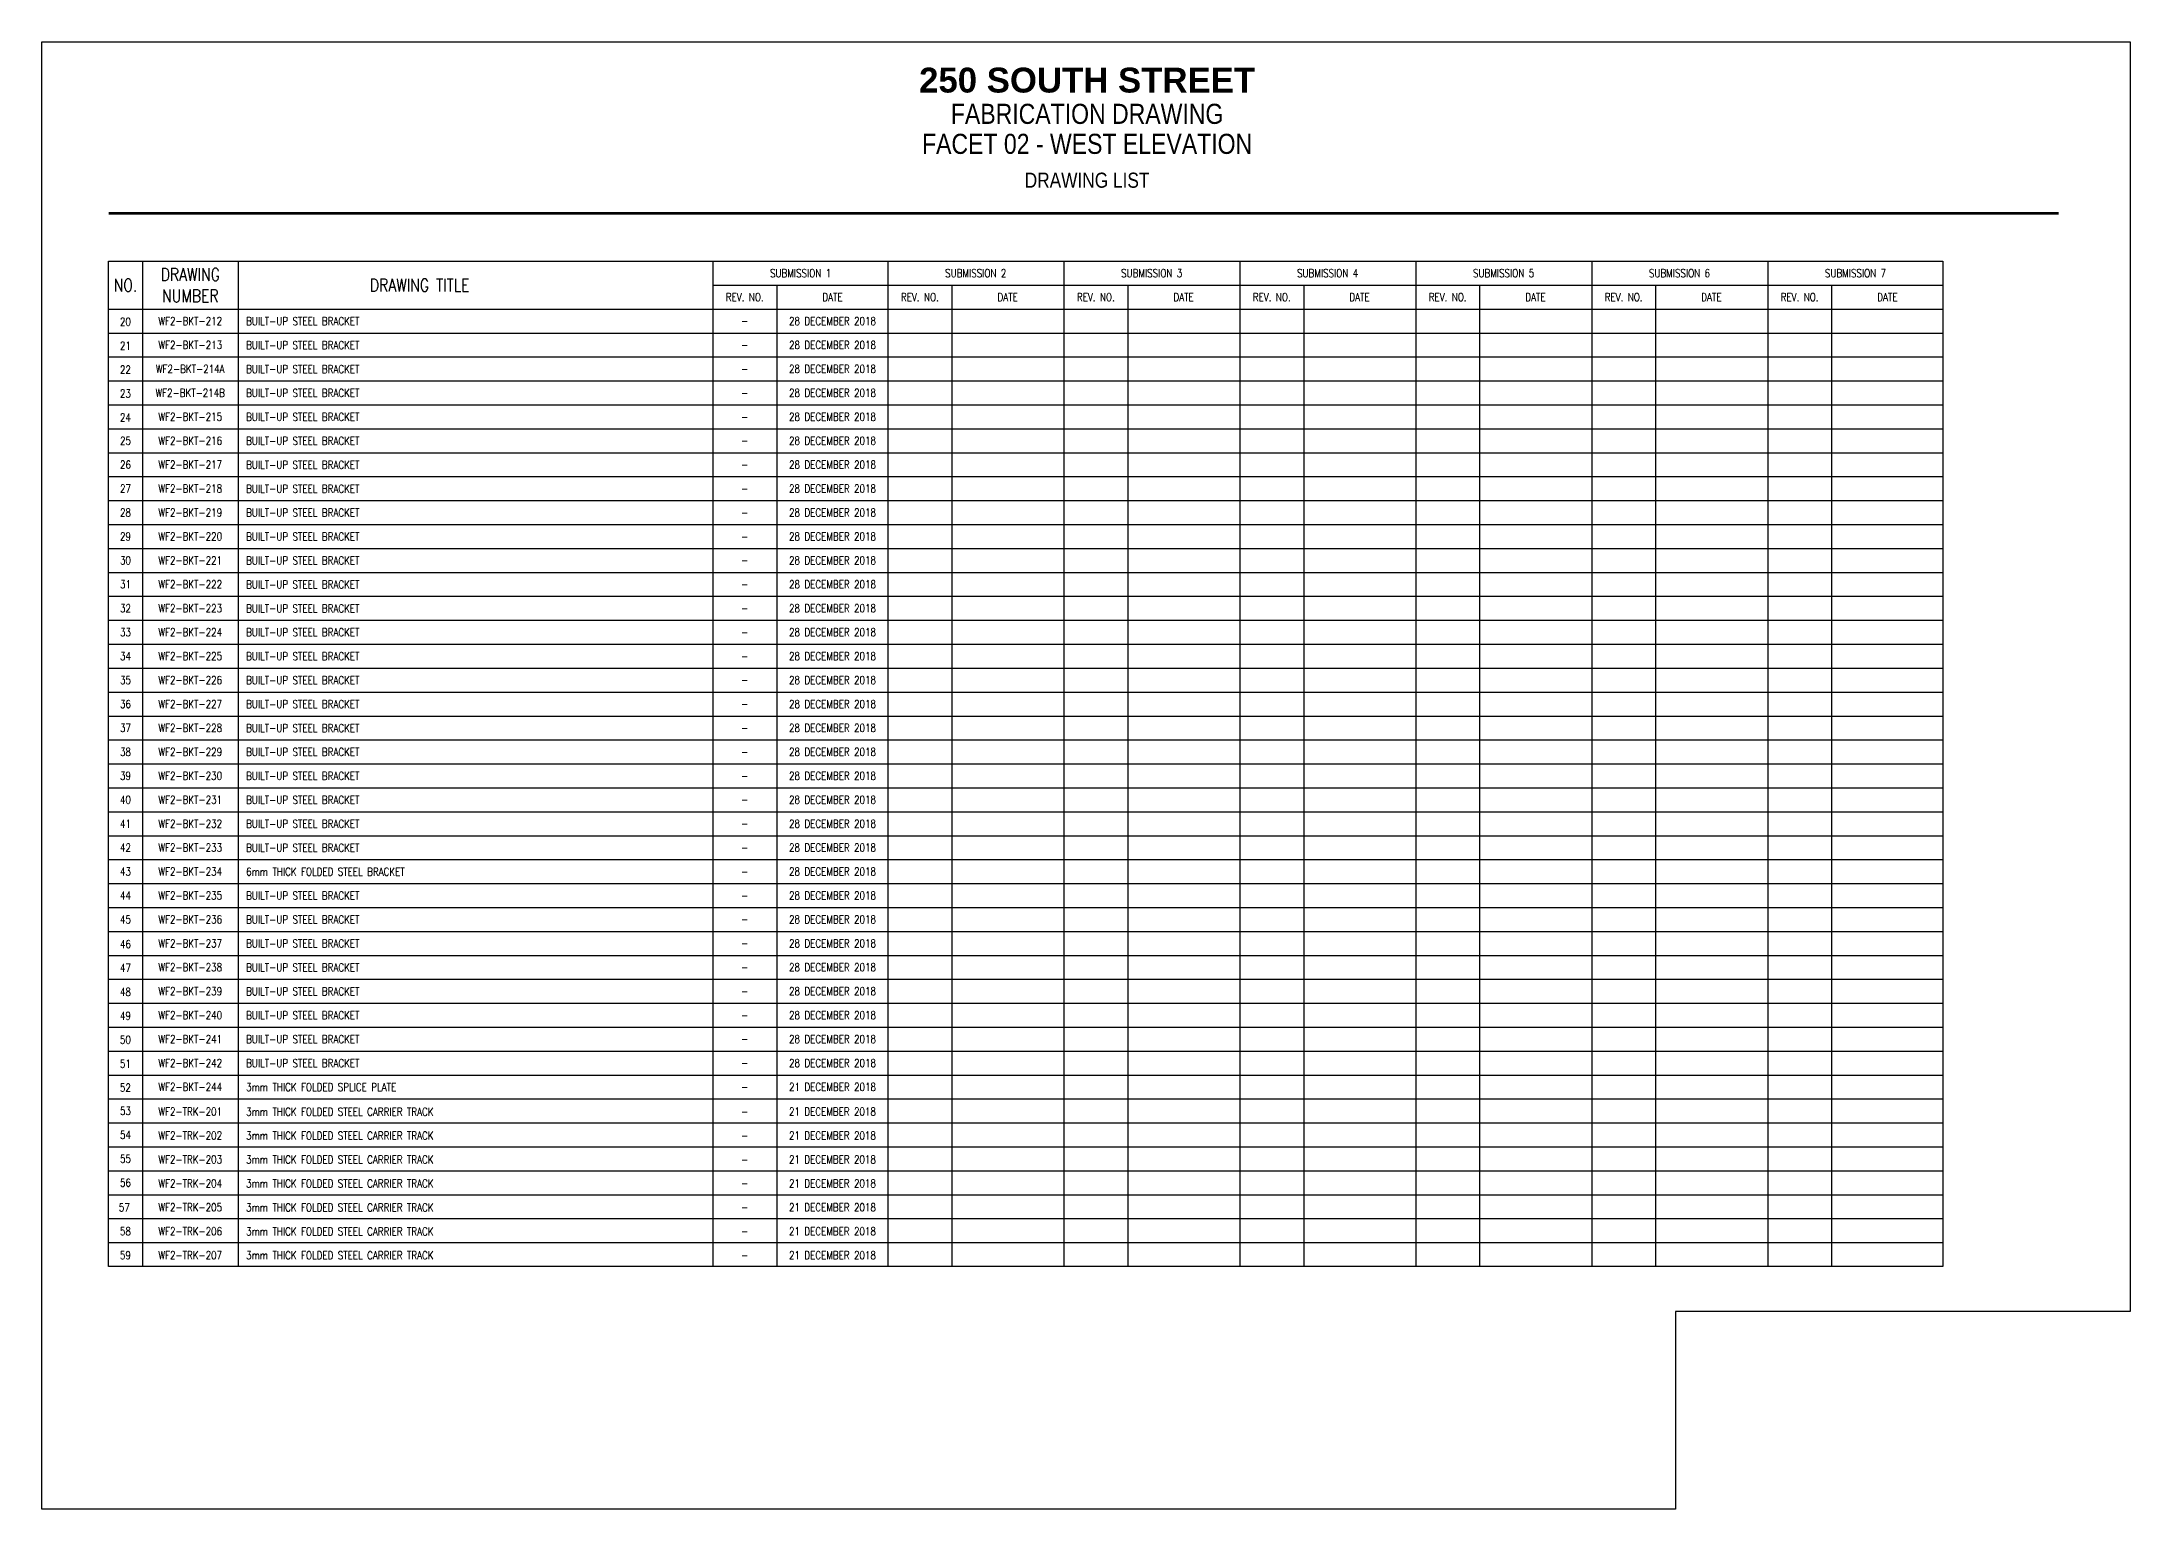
# Model space of a CAD drawing. Header units: inches. Extents: x -144 to 32, y -408 to -385.
# Drawn here: x -107.86 to -75.15, y -407.6 to -384.61 of the extents above; entities that cross this region are included whole.
import ezdxf
from ezdxf.enums import TextEntityAlignment as Align

# ---------------------------------------------------------------- set-up
doc = ezdxf.new("R2010")
doc.units = ezdxf.units.IN
doc.header["$MEASUREMENT"] = 0
doc.layers.get('Defpoints').update_dxf_attribs({"color": 250})
doc.layers.add('Z-SYMB', color=7, linetype='Continuous')
doc.layers.add('Z-TEXT', color=7, linetype='Continuous')
doc.styles.add('ROMANS', font='romans.shx', dxfattribs={"width": 0.8, "bigfont": 'special.shx'})
doc.styles.get("Standard").update_dxf_attribs({"font": 'ARIALN.TTF'})

msp = doc.modelspace()

# ---------------------------------------------------------------- linework, layer by layer
msp.add_lwpolyline([(-106.817, -387.301, 0.0394, 0.0394, 0), (-76.266, -387.301, 0, 0, 0)], format="xyseb")
for points in [[(-106.817, -389.176), (-78.082, -389.176)], [(-106.817, -389.551), (-78.082, -389.551)], [(-106.817, -389.926), (-78.082, -389.926)], [(-106.817, -390.301), (-78.082, -390.301)], [(-106.817, -390.676), (-78.082, -390.676)], [(-106.817, -391.051), (-78.082, -391.051)], [(-106.817, -391.426), (-78.082, -391.426)], [(-106.817, -391.801), (-78.082, -391.801)], [(-106.817, -392.176), (-78.082, -392.176)], [(-106.817, -392.551), (-78.082, -392.551)], [(-106.817, -392.926), (-78.082, -392.926)], [(-106.817, -393.301), (-78.082, -393.301)], [(-106.817, -393.676), (-78.082, -393.676)], [(-106.817, -394.051), (-78.082, -394.051)], [(-106.817, -394.426), (-78.082, -394.426)], [(-106.817, -394.801), (-78.082, -394.801)], [(-106.817, -395.176), (-78.082, -395.176)], [(-106.817, -395.551), (-78.082, -395.551)], [(-106.817, -395.926), (-78.082, -395.926)], [(-106.817, -396.301), (-78.082, -396.301)], [(-106.817, -396.676), (-78.082, -396.676)], [(-106.817, -397.051), (-78.082, -397.051)], [(-106.817, -397.426), (-78.082, -397.426)], [(-106.817, -397.801), (-78.082, -397.801)], [(-106.817, -398.176), (-78.082, -398.176)], [(-106.817, -398.551), (-78.082, -398.551)], [(-106.817, -398.926), (-78.082, -398.926)], [(-106.817, -399.301), (-78.082, -399.301)], [(-106.817, -399.676), (-78.082, -399.676)], [(-106.817, -400.051), (-78.082, -400.051)], [(-106.817, -400.426), (-78.082, -400.426)], [(-106.817, -400.801), (-78.082, -400.801)], [(-106.817, -401.176), (-78.082, -401.176)], [(-106.817, -401.551), (-78.082, -401.551)], [(-106.817, -401.926), (-78.082, -401.926)], [(-106.817, -402.301), (-78.082, -402.301)], [(-106.817, -402.676), (-78.082, -402.676)], [(-106.817, -402.676), (-78.082, -402.676)], [(-106.817, -403.051), (-78.082, -403.051)], [(-106.817, -403.426), (-78.082, -403.426)]]:
    msp.add_lwpolyline(points)
at = {"layer": 'Defpoints'}
msp.add_lwpolyline([(-107.862, -384.612), (-75.146, -384.612), (-75.146, -404.504), (-82.269, -404.504), (-82.269, -407.604), (-107.862, -407.604)], close=True, dxfattribs=at)
at = {"layer": 'Z-SYMB', "color": 5}
msp.add_lwpolyline([(-106.817, -388.051), (-78.082, -388.051), (-78.082, -403.801), (-106.817, -403.801)], close=True, dxfattribs=at)
at = {"layer": 'Z-SYMB', "color": 1}
for points in [[(-106.286, -388.051), (-106.286, -403.801)], [(-104.786, -388.051), (-104.786, -403.801)]]:
    msp.add_lwpolyline(points, dxfattribs=at)
at = {"layer": 'Z-SYMB', "color": 5}
for points in [[(-97.35, -388.051), (-97.35, -403.801)], [(-94.606, -388.051), (-94.606, -403.801)], [(-91.85, -388.051), (-91.85, -403.801)], [(-89.094, -388.051), (-89.094, -403.801)], [(-86.338, -388.051), (-86.338, -403.801)], [(-83.582, -388.051), (-83.582, -403.801)], [(-80.825, -388.051), (-80.825, -403.801)], [(-106.817, -388.801), (-78.082, -388.801)]]:
    msp.add_lwpolyline(points, dxfattribs=at)
at = {"layer": 'Z-SYMB', "color": 2}
for points in [[(-97.35, -388.426), (-78.082, -388.426)], [(-96.35, -388.426), (-96.35, -403.801)], [(-93.606, -388.426), (-93.606, -403.801)], [(-90.85, -388.426), (-90.85, -403.801)], [(-88.094, -388.426), (-88.094, -403.801)], [(-85.338, -388.426), (-85.338, -403.801)], [(-82.582, -388.426), (-82.582, -403.801)], [(-79.825, -388.426), (-79.825, -403.801)]]:
    msp.add_lwpolyline(points, dxfattribs=at)

# ---------------------------------------------------------------- texts
at = {"insert": (-91.487, -385.018), "char_height": 0.38976, "width": 18.05801, "attachment_point": 2}
msp.add_mtext('{\\fArial Greek|b1|i0|c0|p34;250 SOUTH STREET}', dxfattribs=at)
at = {"attachment_point": 2}
for s, insert, char_height in [('FABRICATION DRAWING', (-91.487, -385.584), 0.31496), ('FACET 02 - WEST ELEVATION', (-91.487, -386.054), 0.31496), ('DRAWING LIST', (-91.487, -386.663), 0.23622)]:
    msp.add_mtext(s, dxfattribs=dict(at, insert=insert, char_height=char_height))
at = {"layer": 'Z-TEXT', "style": 'ROMANS', "width": 0.8}
for s, height, p in [('BUILT-UP STEEL BRACKET', 0.1254, (-104.661, -388.99)), ('BUILT-UP STEEL BRACKET', 0.1254, (-104.661, -389.365)), ('BUILT-UP STEEL BRACKET', 0.1254, (-104.661, -389.74)), ('BUILT-UP STEEL BRACKET', 0.12538, (-104.661, -390.115)), ('BUILT-UP STEEL BRACKET', 0.12538, (-104.661, -390.49)), ('BUILT-UP STEEL BRACKET', 0.12538, (-104.661, -390.865)), ('BUILT-UP STEEL BRACKET', 0.12538, (-104.661, -391.24)), ('BUILT-UP STEEL BRACKET', 0.12538, (-104.661, -391.615)), ('BUILT-UP STEEL BRACKET', 0.12538, (-104.661, -391.99)), ('BUILT-UP STEEL BRACKET', 0.12538, (-104.661, -392.365)), ('BUILT-UP STEEL BRACKET', 0.12538, (-104.661, -392.74)), ('BUILT-UP STEEL BRACKET', 0.12538, (-104.661, -393.115)), ('BUILT-UP STEEL BRACKET', 0.12538, (-104.661, -393.49)), ('BUILT-UP STEEL BRACKET', 0.12538, (-104.661, -393.865)), ('BUILT-UP STEEL BRACKET', 0.12538, (-104.661, -394.24)), ('BUILT-UP STEEL BRACKET', 0.12538, (-104.661, -394.615)), ('BUILT-UP STEEL BRACKET', 0.12538, (-104.661, -394.99)), ('BUILT-UP STEEL BRACKET', 0.12538, (-104.661, -395.365)), ('BUILT-UP STEEL BRACKET', 0.12538, (-104.661, -395.74)), ('BUILT-UP STEEL BRACKET', 0.12538, (-104.661, -396.115)), ('BUILT-UP STEEL BRACKET', 0.12538, (-104.661, -396.49)), ('BUILT-UP STEEL BRACKET', 0.12538, (-104.661, -396.865)), ('BUILT-UP STEEL BRACKET', 0.12538, (-104.661, -397.24)), ('6mm THICK FOLDED STEEL BRACKET', 0.12538, (-104.661, -397.615)), ('BUILT-UP STEEL BRACKET', 0.12538, (-104.661, -397.99)), ('BUILT-UP STEEL BRACKET', 0.12538, (-104.661, -398.365)), ('BUILT-UP STEEL BRACKET', 0.12538, (-104.661, -398.74)), ('BUILT-UP STEEL BRACKET', 0.12538, (-104.661, -399.115)), ('BUILT-UP STEEL BRACKET', 0.12538, (-104.661, -399.49)), ('BUILT-UP STEEL BRACKET', 0.12538, (-104.661, -399.865)), ('BUILT-UP STEEL BRACKET', 0.12538, (-104.661, -400.24)), ('BUILT-UP STEEL BRACKET', 0.12538, (-104.661, -400.615)), ('3mm THICK FOLDED SPLICE PLATE', 0.12538, (-104.661, -400.99)), ('3mm THICK FOLDED STEEL CARRIER TRACK', 0.12538, (-104.661, -401.376)), ('3mm THICK FOLDED STEEL CARRIER TRACK', 0.12538, (-104.661, -401.751)), ('3mm THICK FOLDED STEEL CARRIER TRACK', 0.12538, (-104.661, -402.126)), ('3mm THICK FOLDED STEEL CARRIER TRACK', 0.12538, (-104.661, -402.501)), ('3mm THICK FOLDED STEEL CARRIER TRACK', 0.12538, (-104.661, -402.876)), ('3mm THICK FOLDED STEEL CARRIER TRACK', 0.12538, (-104.661, -403.251)), ('3mm THICK FOLDED STEEL CARRIER TRACK', 0.12538, (-104.661, -403.626))]:
    msp.add_text(s, height=height, dxfattribs=at).set_placement(p, align=Align.MIDDLE_LEFT)
at = {"layer": 'Z-TEXT', "linetype": 'Continuous', "style": 'ROMANS', "width": 0.8}
msp.add_text('57', height=0.1254, dxfattribs=at).set_placement((-106.655, -402.937))
at = {"layer": 'Z-TEXT', "color": 2, "char_height": 0.2006, "attachment_point": 5, "style": 'ROMANS'}
for s, insert in [('NO.', (-106.551, -388.426)), ('DRAWING \\PNUMBER', (-105.536, -388.426)), ('DRAWING TITLE', (-101.943, -388.426))]:
    msp.add_mtext(s, dxfattribs=dict(at, insert=insert))
at = {"layer": 'Z-TEXT', "attachment_point": 5, "style": 'ROMANS'}
for s, insert, char_height in [('SUBMISSION 1', (-95.975, -388.238), 0.12538), ('SUBMISSION 2', (-93.231, -388.238), 0.12538), ('SUBMISSION 3', (-90.475, -388.238), 0.12538), ('SUBMISSION 4', (-87.719, -388.238), 0.12538), ('SUBMISSION 5', (-84.963, -388.238), 0.12538), ('SUBMISSION 6', (-82.207, -388.238), 0.12538), ('SUBMISSION 7', (-79.45, -388.238), 0.12538), ('REV. NO.', (-96.85, -388.613), 0.1254), ('DATE', (-95.475, -388.613), 0.1254), ('REV. NO.', (-94.106, -388.613), 0.1254), ('DATE', (-92.731, -388.613), 0.1254), ('REV. NO.', (-91.35, -388.613), 0.1254), ('DATE', (-89.975, -388.613), 0.1254), ('REV. NO.', (-88.594, -388.613), 0.1254), ('DATE', (-87.219, -388.613), 0.1254), ('REV. NO.', (-85.838, -388.613), 0.1254), ('DATE', (-84.463, -388.613), 0.1254), ('REV. NO.', (-83.082, -388.613), 0.1254), ('DATE', (-81.707, -388.613), 0.1254), ('REV. NO.', (-80.325, -388.613), 0.1254), ('DATE', (-78.95, -388.613), 0.1254), ('20', (-106.552, -388.999), 0.1254), ('WF2-BKT-212', (-105.536, -388.988), 0.1254), ('-', (-96.85, -388.988), 0.125), ('28 DECEMBER 2018', (-95.475, -388.988), 0.1254), ('21', (-106.552, -389.374), 0.1254), ('WF2-BKT-213', (-105.536, -389.363), 0.1254), ('28 DECEMBER 2018', (-95.475, -389.363), 0.1254), ('-', (-96.85, -389.363), 0.125), ('22', (-106.552, -389.749), 0.1254), ('WF2-BKT-214A', (-105.536, -389.738), 0.1254), ('-', (-96.85, -389.738), 0.125), ('28 DECEMBER 2018', (-95.475, -389.738), 0.1254), ('23', (-106.552, -390.124), 0.1254), ('WF2-BKT-214B', (-105.536, -390.113), 0.12538), ('-', (-96.85, -390.113), 0.125), ('28 DECEMBER 2018', (-95.475, -390.113), 0.12538), ('24', (-106.552, -390.499), 0.1254), ('WF2-BKT-215', (-105.536, -390.488), 0.12538), ('-', (-96.85, -390.488), 0.125), ('28 DECEMBER 2018', (-95.475, -390.488), 0.12538), ('25', (-106.551, -390.863), 0.1254), ('WF2-BKT-216', (-105.536, -390.863), 0.12538), ('-', (-96.85, -390.863), 0.125), ('28 DECEMBER 2018', (-95.475, -390.863), 0.12538), ('26', (-106.551, -391.238), 0.1254), ('WF2-BKT-217', (-105.536, -391.238), 0.12538), ('-', (-96.85, -391.238), 0.125), ('28 DECEMBER 2018', (-95.475, -391.238), 0.12538), ('27', (-106.551, -391.613), 0.1254), ('WF2-BKT-218', (-105.536, -391.613), 0.12538), ('28 DECEMBER 2018', (-95.475, -391.613), 0.12538), ('28', (-106.551, -391.988), 0.1254), ('WF2-BKT-219', (-105.536, -391.988), 0.12538), ('-', (-96.85, -391.613), 0.125), ('28 DECEMBER 2018', (-95.475, -391.988), 0.12538), ('-', (-96.85, -391.988), 0.125), ('29', (-106.551, -392.363), 0.1254), ('WF2-BKT-220', (-105.536, -392.363), 0.12538), ('-', (-96.85, -392.363), 0.125), ('28 DECEMBER 2018', (-95.475, -392.363), 0.12538), ('30', (-106.551, -392.738), 0.1254), ('WF2-BKT-221', (-105.536, -392.738), 0.12538), ('-', (-96.85, -392.738), 0.125), ('28 DECEMBER 2018', (-95.475, -392.738), 0.12538), ('31', (-106.551, -393.113), 0.1254), ('WF2-BKT-222', (-105.536, -393.113), 0.12538), ('-', (-96.85, -393.113), 0.125), ('28 DECEMBER 2018', (-95.475, -393.113), 0.12538), ('32', (-106.551, -393.488), 0.1254), ('WF2-BKT-223', (-105.536, -393.488), 0.12538), ('-', (-96.85, -393.488), 0.125), ('28 DECEMBER 2018', (-95.475, -393.488), 0.12538), ('33', (-106.551, -393.863), 0.1254), ('WF2-BKT-224', (-105.536, -393.863), 0.12538), ('-', (-96.85, -393.863), 0.125), ('28 DECEMBER 2018', (-95.475, -393.863), 0.12538), ('34', (-106.551, -394.238), 0.1254), ('WF2-BKT-225', (-105.536, -394.238), 0.12538), ('28 DECEMBER 2018', (-95.475, -394.238), 0.12538), ('35', (-106.551, -394.613), 0.1254), ('WF2-BKT-226', (-105.536, -394.613), 0.12538), ('-', (-96.85, -394.238), 0.125), ('28 DECEMBER 2018', (-95.475, -394.613), 0.12538), ('-', (-96.85, -394.613), 0.125), ('36', (-106.551, -394.988), 0.1254), ('WF2-BKT-227', (-105.536, -394.988), 0.12538), ('-', (-96.85, -394.988), 0.125), ('28 DECEMBER 2018', (-95.475, -394.988), 0.12538), ('37', (-106.551, -395.363), 0.1254), ('WF2-BKT-228', (-105.536, -395.363), 0.12538), ('-', (-96.85, -395.363), 0.125), ('28 DECEMBER 2018', (-95.475, -395.363), 0.12538), ('38', (-106.551, -395.738), 0.1254), ('WF2-BKT-229', (-105.536, -395.738), 0.12538), ('-', (-96.85, -395.738), 0.125), ('28 DECEMBER 2018', (-95.475, -395.738), 0.12538), ('39', (-106.551, -396.113), 0.1254), ('WF2-BKT-230', (-105.536, -396.113), 0.12538), ('-', (-96.85, -396.113), 0.125), ('28 DECEMBER 2018', (-95.475, -396.113), 0.12538), ('40', (-106.551, -396.488), 0.1254), ('WF2-BKT-231', (-105.536, -396.488), 0.12538), ('-', (-96.85, -396.488), 0.125), ('28 DECEMBER 2018', (-95.475, -396.488), 0.12538), ('41', (-106.551, -396.863), 0.1254), ('WF2-BKT-232', (-105.536, -396.863), 0.12538), ('28 DECEMBER 2018', (-95.475, -396.863), 0.12538), ('42', (-106.551, -397.238), 0.1254), ('WF2-BKT-233', (-105.536, -397.238), 0.12538), ('-', (-96.85, -396.863), 0.125), ('28 DECEMBER 2018', (-95.475, -397.238), 0.12538), ('-', (-96.85, -397.238), 0.125), ('43', (-106.551, -397.613), 0.1254), ('WF2-BKT-234', (-105.536, -397.613), 0.12538), ('-', (-96.85, -397.613), 0.125), ('28 DECEMBER 2018', (-95.475, -397.613), 0.12538), ('44', (-106.551, -397.988), 0.1254), ('WF2-BKT-235', (-105.536, -397.988), 0.12538), ('-', (-96.85, -397.988), 0.125), ('28 DECEMBER 2018', (-95.475, -397.988), 0.12538), ('45', (-106.551, -398.363), 0.1254), ('WF2-BKT-236', (-105.536, -398.363), 0.12538), ('-', (-96.85, -398.363), 0.125), ('28 DECEMBER 2018', (-95.475, -398.363), 0.12538), ('46', (-106.552, -398.749), 0.1254), ('WF2-BKT-237', (-105.536, -398.738), 0.12538), ('-', (-96.85, -398.738), 0.125), ('28 DECEMBER 2018', (-95.475, -398.738), 0.12538), ('47', (-106.552, -399.124), 0.1254), ('WF2-BKT-238', (-105.536, -399.113), 0.12538), ('-', (-96.85, -399.113), 0.125), ('28 DECEMBER 2018', (-95.475, -399.113), 0.12538), ('48', (-106.552, -399.499), 0.1254), ('WF2-BKT-239', (-105.536, -399.488), 0.12538), ('28 DECEMBER 2018', (-95.475, -399.488), 0.12538), ('-', (-96.85, -399.488), 0.125), ('49', (-106.552, -399.874), 0.1254), ('WF2-BKT-240', (-105.536, -399.863), 0.12538), ('-', (-96.85, -399.863), 0.125), ('28 DECEMBER 2018', (-95.475, -399.863), 0.12538), ('50', (-106.552, -400.249), 0.1254), ('WF2-BKT-241', (-105.536, -400.238), 0.12538), ('-', (-96.85, -400.238), 0.125), ('28 DECEMBER 2018', (-95.475, -400.238), 0.12538), ('51', (-106.552, -400.624), 0.1254), ('WF2-BKT-242', (-105.536, -400.613), 0.12538), ('-', (-96.85, -400.613), 0.125), ('28 DECEMBER 2018', (-95.475, -400.613), 0.12538), ('52', (-106.552, -400.999), 0.1254), ('WF2-BKT-244', (-105.536, -400.988), 0.1254), ('-', (-96.85, -400.988), 0.125), ('21 DECEMBER 2018', (-95.475, -400.988), 0.12538), ('53', (-106.551, -401.363), 0.1254), ('WF2-TRK-201', (-105.536, -401.374), 0.1254), ('-', (-96.851, -401.374), 0.125), ('21 DECEMBER 2018', (-95.476, -401.374), 0.12538), ('54', (-106.551, -401.738), 0.1254), ('WF2-TRK-202', (-105.536, -401.749), 0.1254), ('-', (-96.851, -401.749), 0.125), ('21 DECEMBER 2018', (-95.476, -401.749), 0.12538), ('55', (-106.551, -402.113), 0.1254), ('WF2-TRK-203', (-105.536, -402.124), 0.1254), ('21 DECEMBER 2018', (-95.476, -402.124), 0.12538), ('-', (-96.851, -402.124), 0.125), ('56', (-106.551, -402.488), 0.1254), ('WF2-TRK-204', (-105.536, -402.499), 0.1254), ('-', (-96.851, -402.499), 0.125), ('21 DECEMBER 2018', (-95.476, -402.499), 0.12538), ('WF2-TRK-205', (-105.536, -402.874), 0.1254), ('-', (-96.851, -402.874), 0.125), ('21 DECEMBER 2018', (-95.476, -402.874), 0.12538), ('58', (-106.552, -403.249), 0.1254), ('WF2-TRK-206', (-105.536, -403.249), 0.1254), ('-', (-96.851, -403.249), 0.125), ('21 DECEMBER 2018', (-95.476, -403.249), 0.12538), ('59', (-106.552, -403.624), 0.1254), ('WF2-TRK-207', (-105.536, -403.624), 0.1254), ('-', (-96.851, -403.624), 0.125), ('21 DECEMBER 2018', (-95.476, -403.624), 0.12538)]:
    msp.add_mtext(s, dxfattribs=dict(at, insert=insert, char_height=char_height))

doc.saveas('drawing.dxf')
